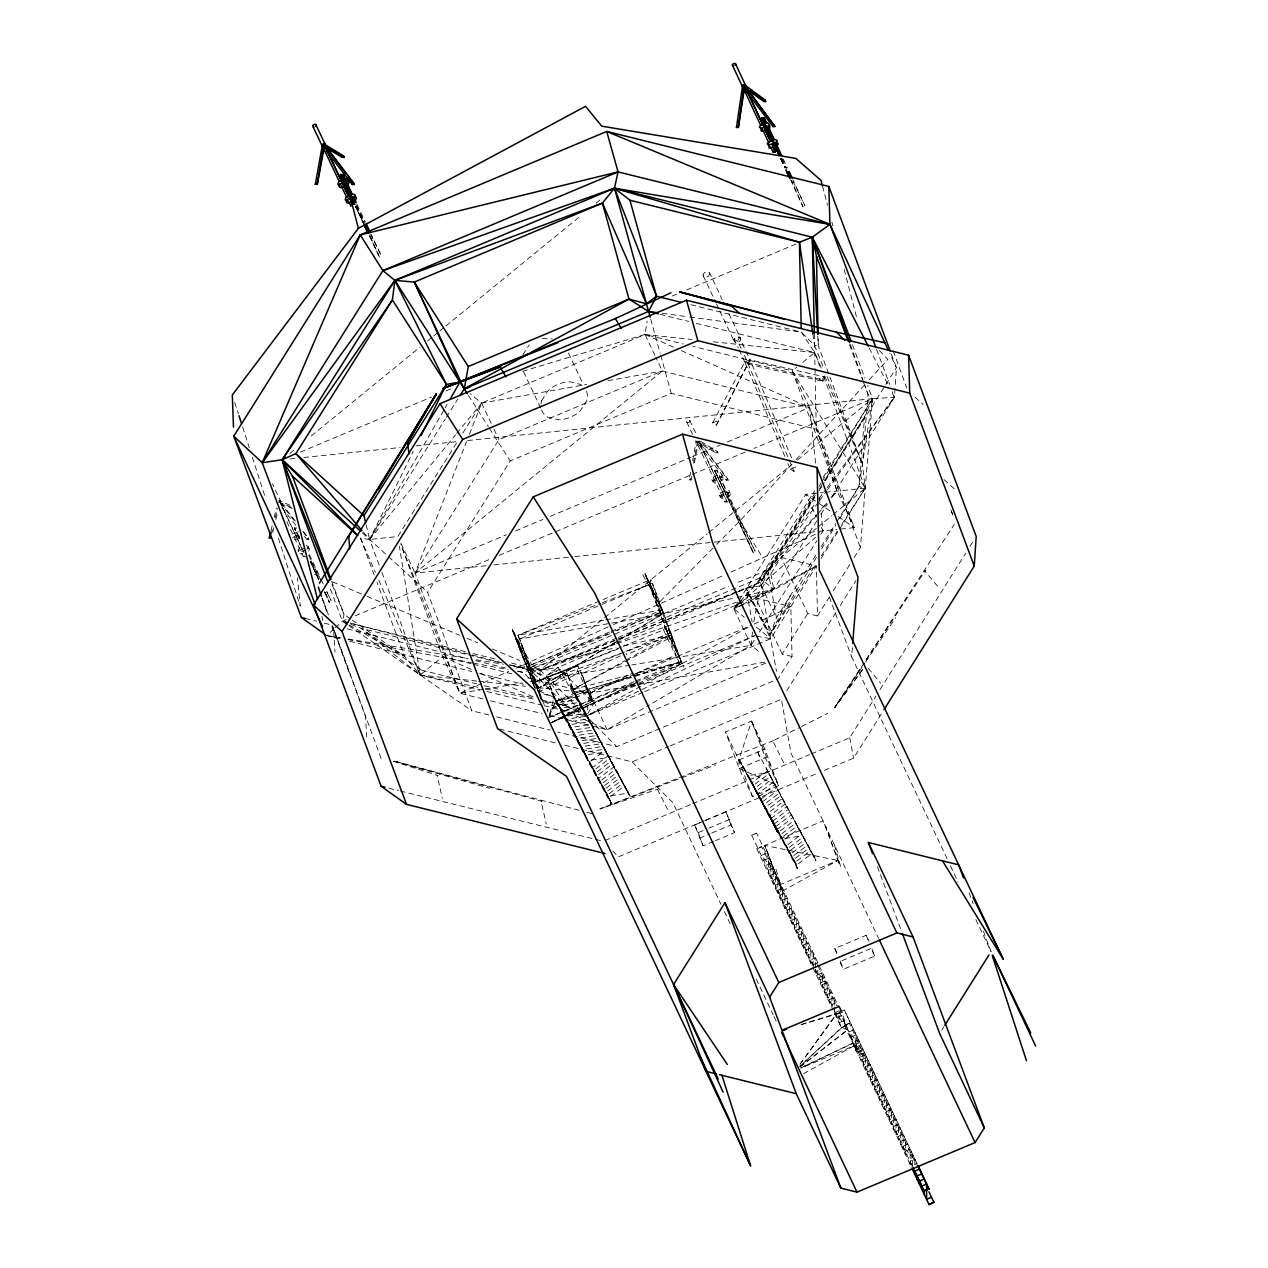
<?xml version="1.0" encoding="UTF-8"?>
<svg xmlns="http://www.w3.org/2000/svg" width="1268" height="1268" viewBox="0 0 1268 1268"><rect width="100%" height="100%" fill="white"/><g stroke="black" fill="none" stroke-linecap="round" stroke-linejoin="round"><path stroke-width="0.75" stroke-dasharray="5 3.75" d="M813.121 966.153L813.137 952.807L808.191 954.867M815.467 969.227L815.467 973.031L820.396 970.971M815.467 967.31L815.482 957.768L810.553 959.844M817.828 970.369L817.812 978.008L822.758 975.932M834.265 1007.077L834.265 1012.799L839.194 1010.739M834.281 1005.175L834.281 997.536L829.351 999.612M836.626 1012.054L836.611 1017.776L841.556 1015.7M838.972 1015.113L838.972 1022.753L843.902 1020.677M912.5 1165.657L912.516 1154.213L907.571 1156.273M914.862 1164.896L914.862 1159.174L909.933 1161.25M709.715 273.143L708.828 275.869A3.487 2.52 -25.3 0 1 703.74 276.535A3.487 2.52 -25.3 0 1 705.087 272.366A3.487 2.52 -25.3 0 1 709.715 273.159L722.237 299.565M858.452 1055.135L863.381 1053.058L856.803 1050.697C852.08 1033.594 859.894 1061.95 855.726 1041.63M831.491 497.5L894.447 397.28L896.413 367.672L890.897 352.884M839.717 518.596L858.911 486.579L864.57 416.887L872.527 398.659L867.677 385.662M821.109 558.443L865.251 488.18L862.383 464.104L868.041 394.411L864.76 385.171M947.101 858.721L851.636 656.761L852.413 647.06M854.141 557.603L860.417 547.602L872.527 398.659L868.041 394.411L863.223 381.509M534.811 687.129L538.615 688.064L540.279 670.17L707.164 533.796M752.463 632.098L751.131 645.301L651.166 703.883M544.178 704.612L518.026 635.284L650.785 579.539L650.278 584.136L661.595 614.489L619.481 639.69M654.906 355.373L645.032 334.483L647.108 321.073M836.832 521.719L858.911 486.579L872.527 398.659L894.447 397.28L892.387 391.764M691.852 476.182L691.123 480.001L689.19 480.001L690.917 470.317M692.661 460.649L696.148 441.296L698.494 441.296L718.021 453.025L717.498 451.598L699.476 440.582M693.453 463.185L697.4 442.025L698.494 441.296L728.149 480.16L726.199 480.144L696.148 441.296L716.071 453.009L718.021 453.025M694.404 462.82L698.494 441.296L727.182 502.001L724.852 502.001L696.148 441.296M816.75 515.173L781.167 557.334L807.716 613.49L817.511 615.915L816.338 566.035L758.359 598.591L753.24 624.553L790.836 606.627L792.009 656.507L777.823 679.093L616.85 746.662L557.698 732.016M271.035 530.436L272.382 524.825M274.173 517.344L276.392 508.008M278.865 502.873L279.404 500.622L291.735 506.075M271.098 534.557L272.921 527.108M275.204 517.788L277.486 508.468M272.62 532.433L274.015 526.886M275.853 519.5L277.248 513.952M634.19 681.661L548.711 717.545L554.1 697.305L549.694 684.514L547.966 680.868L529.961 667.269L512.304 629.578L534.668 687.906M350.887 624.411L361.031 628.262L421.578 670.17L420.184 675.02L479.383 689.665M741.13 348.478L737.833 341.472L739.244 337.066L734.029 339.206L738.166 347.955M738.99 349.714L744.776 361.966L748.58 364.233L823.059 381.303L824.485 376.897L750.006 359.811L744.776 361.966L712.568 422.878L716.372 425.145L750.006 359.811L739.244 337.066M790.233 469.112L794.022 471.379L795.448 466.957L790.233 469.112L787.904 463.644M752.495 796.637L738.832 760.039L751.607 721.08L725.581 732.001L739.244 768.614L752.495 796.637L778.504 785.716L764.858 749.119L751.607 721.08L765.254 757.693L778.504 785.716L739.244 768.614L738.832 760.039L725.581 732.001M482.839 698.922L459.904 693.247L415.08 573.088L466.608 441.47M469.477 434.163L481.65 403.081L645.032 334.483L691.837 339.491M549.472 715.738L555.543 701.172L555.273 699.461L556.715 703.344L547.966 680.868L566.812 672.959L671.485 635.03L672.103 636.679L572.946 689.396L575.561 695.435L566.812 672.959L529.961 667.269L512.304 629.578L523.018 657.886L512.304 629.578L531.593 664.67M548.711 717.545L555.59 701.283L574.42 693.374L630.767 676.763L574.388 693.279L569.744 684.514L629.911 795.765L570.204 684.34L571.583 689.095M522.907 354.723L529.2 344.88M541.642 400.72L547.602 391.241A24.33 17.562 -25.3 0 1 570.045 381.827L580.49 384.41A24.33 17.562 -25.3 0 1 583.106 386.328M379.195 565.1L369.622 539.455L413.241 451.376M790.566 595.358L769.961 634.888L776.46 671.406M716.372 425.145L750.006 359.811L791.597 457.859M307.553 549.076L308.203 546.651L306.143 545.351M374.25 575.07L360.477 538.139L369.622 539.455L444.212 409.485M445.179 407.773L447.144 404.349M738.8 591.348L746.139 588.431L761.212 585.658L768.487 572.946L760.594 582.186L735.186 593.028M280.323 502.667L280.688 501.256L272.446 483.821M292.433 537.775L297.504 534.43M544.289 705.737L586.291 716.151L754.555 635.712L593.884 703.169L586.291 716.151L566.527 719.21L568.349 723.79M816.465 557.365L769.961 634.888L746.139 588.431L769.961 634.888L816.006 564.006M821.521 548.933L835.66 525.332M815.023 492.951L760.594 582.186L738.562 590.983M819.128 486.215L821.188 482.839M822.203 481.158L872.527 398.659L465.197 440.788M623.444 646.173L663.544 629.895L665.161 627.295L645.681 575.498M363.266 532.053L369.622 539.455L445.306 418.995M446.352 417.315L457.922 398.913M456.496 443.118L397.803 536.538L369.622 539.455L366.135 524.809M462.772 433.101L481.65 403.081L586.545 384.473M401.084 543.496L415.08 573.088L498.926 439.631L662.324 371.048L809.539 407.504L854.363 527.646L838.687 529.279M488.988 714.994L471.807 710.746L427.665 592.378L510.259 460.902L671.232 393.334L816.275 429.25L860.417 547.602M738.008 602.11L733.839 608.735L751.131 645.301L760.071 652.592M739.054 600.446L805.719 494.33L823.36 492.507M618.308 637.424L759.849 578.002L814.611 490.843M823.043 477.434L872.527 398.659L754.127 448.365M815.213 495.36L760.594 582.186L814.215 497.04M824.707 480.35L864.57 416.887L824.66 480.334M814.88 497.452L769.945 568.999L735.773 583.343M819.065 490.795L824.295 482.49M825.341 480.826L896.413 367.672L889.771 353.344M742.24 604.582L755.665 597.925L781.167 557.334L816.323 528.407M816.798 520.879L773.781 589.351L622.477 652.861M820.998 514.19L827.291 504.173M754.254 640.324L751.131 645.301L631.892 664.923M759.453 632.035L816.75 540.85M820.919 534.208L822.995 530.896L821.078 513.271M815.815 555.194L776.46 617.817L769.961 634.888L759.849 578.002L814.167 505.076M821.062 546.825L835.786 523.399M644.715 691.631L770.659 638.755L816.338 566.035L781.167 557.334L743.048 598.734M792.009 656.507L782.213 654.082L807.716 613.49M817.511 615.915L829.018 597.593M833.203 590.936L849.956 564.276M786.651 690.87L835.977 612.349M840.177 605.676L855.916 580.617M811.377 753.874L849.719 737.786L875.855 696.195M880.04 689.538L965.756 553.102M969.925 546.445L973.063 541.452M824.39 770.373L853.554 758.137L882.94 711.38M941.712 1030.202L943.757 1026.921M819.413 488.687L823.614 482.014M821.363 555.764L837.419 531.038M841.698 524.445L865.251 488.18L822.884 374.599M862.319 670.027L834.645 707.687L861.606 666.413M865.917 659.804L954.313 524.381M862.731 669.361L834.645 707.687L925.418 570.378L924.958 571.123L939.794 588.923M834.645 707.687L864.57 663.592M865.679 661.959L895.588 617.849M818.351 502.223L769.945 568.999L773.781 589.351L743.888 599.701M819.508 500.638L826.435 491.096M827.576 489.496L894.447 397.28L891.737 392.002M800.045 1064.185L836.278 1014.194L841.445 1028.047L847.706 1029.568L856.708 1052.044L852.873 1043.421L800.726 1067.973M800.187 1064.042L836.389 1014.527L841.334 1012.45M818.89 498.736L825.959 489.226M827.148 487.641L894.447 397.28M369.622 539.455L455.497 434.892M456.749 433.387L481.65 403.081L470.032 393.603M860.798 1060.111L865.743 1058.035L856.867 1049.587L860.813 1044.848L855.884 1046.908L856.803 1050.697L855.377 1046.877L858.468 1039.871L853.523 1041.947M818.019 513.667L826.91 503.142M831.998 497.119L837.086 491.096L809.539 407.504L792.262 370.938L692.835 346.322M739.006 602.855L733.839 608.735L744.284 617.247M740.29 601.381L816.433 514.618M821.601 508.737L826.752 502.857M831.919 496.977L837.086 491.096L792.262 370.938L796.748 367.276M716.705 544.352L740.116 520.72L794.687 461.14M796.019 459.698L863.888 385.599M869.198 379.782L887.838 359.43L878.534 349.635M741.732 600.176L733.839 608.735L758.359 598.591L790.836 606.627M606.801 752.907L608.624 757.471L588.859 760.435L590.682 765.016L553.181 696.814L611.065 803.674L609.686 798.903L551.802 692.059L554.1 697.305L539.344 692.407L538.726 690.759L547.966 680.868M286.853 521.671L303.417 556.715L305.081 554.94M304.51 536.285L306.888 539.296L308.267 537.806L302.386 530.23M660.216 601.365L715.326 545.747M689.19 480.001L690.6 478.575L691.123 480.001M726.199 480.144L727.61 478.733L697.844 439.584M716.071 453.009L717.498 451.598M724.852 502.001L726.548 500.289L698.684 441.375M846.247 1025.654L841.318 1027.714L799.807 1066.42L841.445 1028.047L846.374 1025.97L836.389 1014.527L751.686 835.232L756.616 833.171L818.367 963.807M333.864 629.055L326.732 635.601L342.011 639.389M335.291 627.739L342.423 621.193L347.892 618.895M738.293 604.836L733.839 608.735L740.56 605.407M739.783 603.552L815.562 537.378M817.86 527.155L831.618 515.838M833.155 514.586L865.251 488.18L792.262 370.938M289.849 453.469L294.445 449.712M311.294 435.954L419.993 347.115M427.649 340.854L432.245 337.098M433.783 335.846L438.379 332.105M439.901 330.853L444.497 327.096M446.035 325.844L580.76 215.734M596.071 203.213L602.205 198.22M486.024 565.75L415.08 573.088L662.324 371.048L655.73 357.116M471.3 663.782L442.611 656.681L420.184 675.02L361.031 628.262L501.954 663.164M802.723 362.394L814.69 352.615L801.281 332.073L690.791 304.716M708.701 532.544L791.375 464.976M797.509 459.967L872.527 398.659M800.124 1066.832L847.706 1029.568L842.523 1014.178M800.14 1066.848L847.832 1029.901M551.358 692.233L611.525 803.484L592.172 767.758L608.275 755.649L610.114 760.229M796.304 824.85L794.481 820.269L777.918 832.569L751.575 782.911L767.679 770.801L769.517 775.382M775.049 825.056L777.918 832.569L754.555 788.411L770.659 776.301L772.481 780.882M773.559 822.298L777.918 832.569L757.519 793.911L773.639 781.801L775.461 786.382M772.069 819.556L777.918 832.569L760.499 799.395L776.618 787.285L778.441 791.866M770.579 816.814L777.918 832.569L761.989 802.153L778.108 790.043L779.931 794.624M769.09 814.056L777.918 832.569L764.969 807.653L781.088 795.543L782.911 800.108M739.561 759.548L795.892 863.524L797.271 868.295L739.117 759.738L777.918 832.569L766.458 810.395L782.578 798.285L784.401 802.866M766.205 768.059L768.028 772.64L748.263 775.588L777.918 832.569L767.948 813.137L784.052 801.027L785.891 805.608M757.186 792.072L777.918 832.569L769.438 815.895L785.542 803.785L787.38 808.366M770.928 818.637L787.032 806.527L788.87 811.108M773.908 824.137L790.012 812.027L791.834 816.608M775.382 826.879L791.501 814.769L793.324 819.35M776.872 829.637L792.991 817.511L794.814 822.092M759.009 796.653L775.128 784.543L776.951 789.124M777.918 832.569L763.479 804.895L779.598 792.785L781.421 797.366M772.402 821.379L788.522 809.285L790.344 813.85M299.961 547.586L298.043 549.63L299.058 552.896A2.916 2.282 -25.3 0 1 299.692 550.486L305.651 547.665M549.694 684.514L566.812 672.959L568.539 676.605M517.709 671.057L523.462 672.468L538.615 688.064L617.801 640.689M527.742 670.677L538.615 688.064L663.846 613.538L728.577 586.371M549.757 715.501L607.118 729.702L649.47 704.881M616.058 771.229L572.946 689.396L624.807 660.786M626.535 659.82L671.485 635.03L667.856 627.343L677.128 652.608L665.066 627.422L679.854 664.416L682.105 663.465L650.785 579.539M834.328 844.821L840.684 866.583L823.027 820.903L764.731 845.391L782.372 891.055L837.799 860.481L825.912 827.005M803.595 1073.663L853.824 1045.957L800.98 1068.131M748.072 627.375L586.291 716.151L566.352 706.022L541.594 699.888M637.566 682.247L551.057 722.855L592.093 701.252L594.327 700.316L551.057 722.855L682.105 663.465L652.513 583.201L599.526 605.454M782.213 654.082L755.665 597.925L816.338 566.035M783.687 762.686L772.83 740.908L799.902 727.341M801.645 726.469L827.814 713.266M800.726 1067.941L852.762 1043.089L848.831 1032.009L853.76 1029.933M551.057 722.855L637.091 682.358M542.466 700.871L539.027 691.71L578.826 673.181M666.588 636.33L626.788 654.874L626.059 653.353M587.734 692.043L547.95 710.571L547.221 709.05L547.919 712.426M635.696 673.736L675.495 655.191M541.594 699.698L535.255 683.737L532.291 683.151L575.767 666.73L592.093 701.252L589.985 691.092L590.698 692.629L592.093 701.252L581.79 673.768L623.824 654.288M590.698 692.629L632.732 673.149M481.571 683.547L459.904 693.247L442.611 656.681L401.243 545.779M483.377 682.739L508.674 671.438M515.902 668.204L611.636 625.393M613.443 624.585L723.648 575.323M730.875 572.09L819.382 532.512M300.421 452.074L431.58 397.027M446.146 390.909L451.614 388.61M672.04 296.078L677.492 293.78M686.606 289.96L795.908 244.074M415.08 573.088L506.392 534.763M515.521 530.927L542.91 519.436M550.217 516.361L690.838 457.336M692.661 456.559L720.066 445.068M727.356 442.009L809.539 407.504L815.736 464.294M355.183 615.836L491.81 558.475M499.085 555.416L690.363 475.12M692.185 474.359L746.836 451.424M597.957 606.104L519.753 638.929L518.026 635.284L600.683 603.314M609.369 632.019L529.342 665.621L613.395 631.543M611.192 631.258L662.118 609.892L662.72 611.541L617.262 630.624M609.987 633.683L529.961 667.269L616.026 647.663M616.486 638.184L540.279 670.17L532.37 672.088L546.08 675.971L566.352 706.022L543.275 701.125M614.663 643.621L558.047 667.396L546.08 675.971L559.901 669.219L593.884 703.169M616.486 642.86L733.364 593.789M575.767 666.73L578.018 665.795L592.093 701.252L581.061 672.23L581.79 673.768M530.88 669.361L538.615 688.064L620.654 653.638M635.22 674.085L589.842 693.136L535.239 687.304M637.043 673.324L751.417 625.314M636.013 680.9L681.487 661.817L682.105 663.465L550.55 716.816M642.876 692.391L586.291 716.151L558.047 667.396L540.279 670.17L530.531 670.233L509.577 665.05M593.852 727.99L570.204 684.34M543.845 701.616L607.118 729.702L766.886 662.625M604.265 747.217L605.644 751.987L585.879 754.936L586.91 757.868L589.192 762.258L605.311 750.149L607.134 754.729M614.679 766.458L598.116 778.758L596.293 774.177M564.846 745.235L632.098 761.894L668.521 746.598M670.344 745.838L781.405 699.223L791.026 753.208L878.581 938.415M609.686 798.903L611.065 803.674M629.467 795.955L628.088 791.184M773.734 740.528L599.97 808.921L658.409 788.95M757.503 752.019L816.101 860.386M738.832 760.039L764.858 749.119M759.326 756.584L757.947 751.829M739.244 768.614L765.254 757.693M605.074 840.494L690.886 804.467M692.708 803.706L809.555 754.65M704.089 820.887L618.404 856.851L612.888 851.177M705.911 820.127L817.099 773.448M713.599 841.413L703.122 845.804L694.61 824.992L703.328 821.331M705.071 820.602L725.993 811.821L734.521 832.632L715.342 840.684M694.61 824.992L698.208 832.616L706.926 828.955M708.669 828.226L729.607 819.429M699.524 838.196L709.985 833.789M711.728 833.06L730.923 825.008L734.521 832.632M761.656 846.691L756.853 849.085L761.656 846.691L817.274 964.33M766.141 853.38L761.196 855.456L771.055 866.567L766.126 868.643M763.558 860.417L768.487 858.357L768.471 873.62L773.401 871.544M765.904 865.394L770.833 863.318L770.817 878.581L775.762 876.505M768.25 870.355L773.179 868.295L773.179 883.558L778.108 881.482M795.892 863.524L797.271 868.295M814.278 855.805L815.657 860.576M770.595 875.332L775.54 873.272L775.525 888.535L780.454 886.459M772.957 880.309L777.886 878.233L777.87 893.496L782.8 891.42M775.303 885.27L780.232 883.21L780.216 898.473L785.161 896.397M779.487 884.969L837.799 860.481L840.684 866.583M777.649 890.247L782.578 888.171L782.578 903.434L787.507 901.374M779.994 895.224L784.94 893.148L784.924 908.411L789.853 906.335M782.356 900.185L787.285 898.124L787.269 913.388L792.199 911.312M784.702 905.162L789.631 903.085L789.615 918.349L794.561 916.288M787.048 910.139L791.977 908.062L791.977 923.326L796.906 921.25M789.393 915.1L794.339 913.039L794.323 928.303L799.252 926.226M791.755 920.077L796.684 918L796.669 933.264L801.598 931.188M794.101 925.038L799.03 922.977L799.014 938.241L803.96 936.164M796.447 930.015L801.376 927.938L801.376 943.202L806.305 941.141M798.792 934.991L803.738 932.915L803.722 948.179L808.651 946.102M801.154 939.953L806.083 937.892L806.068 953.156L810.997 951.079M803.5 944.929L808.429 942.853L808.413 958.117L813.359 956.056M805.846 949.906L810.775 947.83L810.775 963.094L815.704 961.017M836.642 953.393L834.804 948.448L866.202 935.261L869.087 941.363M812.899 964.805L817.828 962.745M817.591 974.759L822.536 972.683L822.52 987.946L827.449 985.87M874.714 956.072L871.116 948.464L839.717 961.635L843.331 969.259L874.714 956.072L871.639 947.83M819.952 979.72L824.882 977.66L824.866 992.923L829.795 990.847M820.174 982.969L825.103 980.909L815.245 969.782M822.298 984.697L827.227 982.621L827.212 997.884L832.157 995.824M824.644 989.674L829.573 987.598L829.573 1002.861L834.502 1000.785M826.99 994.635L831.935 992.575L831.919 1007.838L841.445 1028.047M831.697 1004.573L836.626 1002.512M839.432 1012.118L844.361 1010.041L917.208 1164.151M849.291 1023.244L844.472 1025.638L849.291 1023.244L916.241 1164.943M851.177 1036.97L856.122 1034.91L855.298 1048.002L856.106 1050.173L861.035 1048.097L855.298 1048.002L856.74 1051.521L855.377 1046.877L863.381 1053.058M856.106 1050.173L853.744 1045.197L858.69 1043.12L848.831 1032.009M858.23 1051.885L863.159 1049.825L863.159 1065.088L868.089 1063.012M860.576 1056.862L865.521 1054.786L865.505 1070.049L870.434 1067.973M862.937 1061.823L867.867 1059.763L867.851 1075.026L872.78 1072.95M865.283 1066.8L870.213 1064.724L870.197 1079.987L875.142 1077.927M867.629 1071.777L872.558 1069.701L872.543 1084.964L877.488 1082.888M869.975 1076.738L874.92 1074.678L874.904 1089.941L879.834 1087.865M872.336 1081.715L877.266 1079.639L877.25 1094.902L882.179 1092.842M874.682 1086.692L879.612 1084.615L879.596 1099.879L884.541 1097.803M877.028 1091.653L881.957 1089.592L881.957 1104.856L886.887 1102.78M879.374 1096.63L884.319 1094.553L884.303 1109.817L889.233 1107.741M881.735 1101.591L886.665 1099.53L886.649 1114.794L891.578 1112.718M884.081 1106.568L889.011 1104.491L888.995 1119.755L893.94 1117.694M886.427 1111.545L891.356 1109.468L891.341 1124.732L896.286 1122.655M888.773 1116.506L893.718 1114.445L893.702 1129.709L898.632 1127.632M891.135 1121.483L896.064 1119.406L896.048 1134.67L900.977 1132.609M893.48 1126.459L898.41 1124.383L898.394 1139.647L903.339 1137.57M895.826 1131.421L900.755 1129.36L900.755 1144.624L905.685 1142.547M898.172 1136.397L903.117 1134.321L903.101 1149.585L908.031 1147.524M900.534 1141.359L905.463 1139.298L905.447 1154.562L910.376 1152.485M907.809 1144.259L902.879 1146.335L912.738 1157.462L907.793 1159.523M905.225 1151.312L910.155 1149.236L910.155 1164.5L915.084 1162.423M298.107 531.736L293.383 533.685A2.916 2.282 -25.5 0 0 291.466 535.73M299.755 536.015L293.574 538.25M299.137 538.71L293.257 539.914M306.317 549.916L300.151 552.151L298.091 550.867M712.568 422.878L717.799 420.722M784.829 456.369L744.776 361.966L819.255 379.037L824.485 376.897M615.218 630.798L662.72 611.541M578.018 665.795L532.291 683.151L621.621 646.902M736.724 591.712L540.279 670.17L511.162 665.462M532.291 683.151L621.209 647.631M736.962 592.077L540.279 670.17L509.546 662.562M602.522 602.601L650.278 584.136L663.846 613.538L735.202 597.846M599.97 808.921L715.627 764.921M614.996 644.318L540.279 670.17L616.85 746.662M616.866 643.668L736.423 602.284M841.318 1027.714L846.374 1025.97L841.302 1015.24M557.318 704.929L555.59 701.283L681.487 661.817L665.066 627.422L668.204 633.746L658.932 608.481L667.142 625.821M801.534 1024.417L839.321 1012.704M522.606 371.318L645.032 334.483L683.278 343.961M801.107 1024.75L836.278 1014.194M681.487 661.817L632.653 676.209L681.487 661.817L635.775 673.435M572.946 689.396L633.873 673.91M623.682 645.919L671.485 635.03M737.136 597.418L773.781 589.351L759.849 578.002M555.59 701.283L576.148 697.02L574.388 693.279M302.577 553.926L299.819 553.831M278.643 500.654L280.688 501.256M607.927 380.685L662.324 371.048M603.695 620.179L518.026 635.284L538.615 688.064M605.644 619.83L662.118 609.892L645.079 573.849L646.411 577.019M764.683 662.134L589.842 693.136L526.743 677.508M483.346 689.38L459.904 693.247L400.688 543.829M485.311 689.063L522.448 682.945M530.262 681.661L629.942 665.24M560.9 710.048L559.077 705.484L578.842 702.52L577.019 697.939M562.39 712.806L560.567 708.226L580.332 705.277L578.509 700.697M565.37 718.29L563.547 713.726L583.312 710.762L582.979 708.939L584.802 713.519L565.037 716.468L566.859 721.048M569.839 726.548L568.016 721.967L587.781 719.004L585.959 714.439M572.819 732.032L570.996 727.452L590.761 724.504L588.938 719.923M574.309 734.79L572.486 730.209L592.251 727.261L590.413 722.681M575.799 737.532L573.96 732.952L593.741 730.003L591.902 725.423M577.289 740.29L575.45 735.709L595.231 732.745L574.103 691.551M578.763 743.032L576.94 738.451L596.705 735.503L594.882 730.923M580.253 745.774L578.43 741.209L598.195 738.245L596.372 733.665M581.743 748.532L579.92 743.951L599.685 741.003L597.862 736.423M583.232 751.274L581.41 746.693L601.175 743.745L599.352 739.165M584.722 754.016L582.9 749.436L602.665 746.487L600.842 741.907M586.212 756.774L584.389 752.193L604.154 749.245L602.332 744.665M542.229 338.508L552.357 338.936M290.071 458.921L295.983 458.303M303.844 457.494L400.26 447.509M416.015 445.876L457.336 441.613M825.325 492.301L865.251 488.18L858.911 486.579M493.902 564.942L572.724 556.779M574.705 556.589L836.721 529.469M714.47 470.222L716.816 470.222L755.078 551.184L714.47 470.222L715.12 471.934L716.816 470.222L753.382 552.896L714.47 470.222L753.382 552.896M296.855 528.043L294.477 527.964L295.175 529.818M306.888 539.296L308.853 539.36L308.267 537.806M303.417 556.715L305.778 556.811M713.282 341.774L814.69 352.615L821.616 368.798M476.736 681.059L420.184 675.02L404.555 656.285L351.981 619.909M478.686 681.265L525.491 686.257M662.276 313.323L687.731 316.762M689.697 317.032L801.281 332.073L814.547 345.435L824.105 369.162M340.331 637.804L326.732 635.601L340.236 638.137M348.098 639.056L468.447 658.552M476.213 659.804L503.396 664.21M347.955 639.579L471.379 662.704M473.313 663.069L508.024 669.583M517.677 671.39L523.462 672.468L661.595 614.489L519.753 638.929L531.07 669.282M756.346 636.061L770.659 638.755L746.583 590.856L752.13 622.065M776.032 869.293L782.372 891.055L764.731 845.391L837.799 860.481M477.877 687.256L420.184 675.02L378.546 579.571M485.581 688.889L535.587 699.492M755.665 597.925L758.359 598.591M660.042 314.321L688.667 321.406M696.306 323.308L814.69 352.615L820.158 367.276M465.356 651.625L350.111 623.095L502.033 662.799M473.043 653.527L498.023 659.709M305.192 618.419L316.683 621.272M324.339 623.174L331.994 625.061M347.321 628.849L467.94 658.726M475.595 660.612L506.233 668.204M473.202 664.258L513.366 674.196M349.651 641.275L471.807 671.517M479.447 673.419L523.351 684.292M421.578 670.17L476.816 683.848M484.439 685.734L533.971 698.002M487.007 691.551L542.387 705.277M490.494 700.824L542.118 713.599M496.628 716.895L550.058 730.114M499.497 729.052L557.159 743.333M388.816 788.157L398.39 790.535M400.292 791.01L593.678 838.893M595.58 839.368L603.251 841.255M509.625 664.781L530.531 670.233L566.352 706.022M579.222 810.3L393.746 761.006L541.864 801.281L541.056 801.091L546.254 824.026M586.878 812.328L592.616 813.85M393.619 761.101L489.511 788.316M307.11 547.396L309.154 548.695A2.916 2.298 -25.3 0 1 308.52 551.12M393.508 761.339L437.951 775.556L437.143 775.35L442.342 798.285M744.776 361.966L752.225 365.057M280.529 503.57L292.274 508.468M314.496 574.245L319.932 576.544M332.644 581.885L365.295 595.595M367.118 596.372L459.666 635.252M466.925 638.295L477.814 642.876M492.333 648.978L519.547 660.406M538.726 690.759L554.1 697.305M295.333 521.148L279.404 500.622L280.117 502.493L291.054 507.152M645.032 334.483L673.958 347.321M681.185 350.539L809.539 407.504M442.611 656.681L471.537 669.52M480.572 673.53L534.811 697.606M347.464 624.03L342.423 621.193L329.268 585.927M349.144 624.981L404.555 656.285L377.008 582.456M819.255 379.037L823.059 381.303L822.124 377.864L823.233 380.796M734.029 339.206L737.833 341.472M830.033 510.988L805.719 494.33L816.418 516.964M838.148 516.551L854.363 527.646L837.086 491.096M350.396 618.8L344.024 614.394L330.932 581.647M347.289 624.553L342.423 621.193L344.024 614.394L331.63 581.204M348.906 625.679L471.807 710.746M756.14 626.915L770.659 638.755M915.052 397.233L923.152 404.508M943.994 479.605L954.772 489.305M362.331 532.814L387.041 555.336M388.483 556.652L427.665 592.378M632.098 761.894L672.943 802.787L720.953 904.338M711.808 479.811L713.789 480.968L719.939 478.686A2.916 2.108 -25.3 0 0 721.904 475.579A2.916 2.108 -25.3 0 0 718.465 474.739L712.505 477.529L711.808 479.811L714.867 483.251L721.016 480.968A2.916 2.108 -25.3 0 0 722.982 477.862L721.904 475.579M719.146 495.344L721.127 496.501L727.293 494.219A2.916 2.108 -25.3 0 0 729.243 491.112A2.916 2.108 -25.3 0 0 725.819 490.272L719.859 493.078L719.146 495.344L722.221 498.784L728.371 496.501A2.916 2.108 -25.3 0 0 730.32 493.395L729.243 491.112M868.247 668.284L880.61 683.119M281.94 507.707L296.189 525.76M280.117 502.493L294.493 520.926M302.878 531.688L308.853 539.36M468.415 395.426L488.291 426.524M489.337 428.156L510.259 460.902M740.116 520.72L762.94 558.237M642.828 574.784L662.118 609.892L645.079 573.849L649.454 583.47M739.117 759.738L797.715 868.105M569.744 684.514L629.911 795.765L627.628 791.375M584.389 752.193L586.91 757.868L551.802 692.059L553.64 696.623M560.567 708.226L586.91 757.868L582.9 749.436M559.077 705.484L586.91 757.868L581.41 746.693M563.547 713.726L586.91 757.868L579.92 743.951M568.016 721.967L586.91 757.868L578.43 741.209M570.996 727.452L586.91 757.868L576.94 738.451M572.486 730.209L586.91 757.868L575.45 735.709M573.96 732.952L586.91 757.868M869.166 348.018L888.123 384.965M655.794 602.157L658.219 606.96M299.708 538.329L294.477 527.964L299.359 538.662M311.04 560.773L321.501 581.489M326.732 591.855L331.091 600.493L326.906 591.649M356.482 206.224L364.439 222.074M370.605 234.39L381.208 255.518L371.223 234.406M657.506 789.33L668.363 811.108M665.066 627.422L668.933 635.268M781.627 158.183L786.794 168.707M792.817 180.975L804.879 205.527L793.229 180.452M728.91 313.671L740.607 338.334A3.566 2.568 -25.3 0 1 736.407 342.455A3.566 2.568 -25.3 0 1 734.917 338.255A3.566 2.568 -25.3 0 1 740.607 338.334M761.212 585.658L776.46 617.817L768.059 570.521M744.443 355.468L794.022 471.379M703.249 275.806L715.723 302.244M716.563 304.003L719.051 309.297M719.875 311.056L734.014 341.044M821.347 527.409L822.995 530.896M950.477 865.885L958.085 881.957M975.837 919.506L991.037 951.666L983.382 931.156M689.887 420.659A1.696 1.236 -25.3 0 1 687.906 422.64A1.696 1.236 -25.3 0 1 687.161 420.643A1.696 1.236 -25.3 0 1 689.887 420.659L696.592 434.829M686.749 421.975L692.613 434.369M568.429 353.011L583.264 384.41M834.804 948.448L838.402 956.056M664.448 625.774L683.832 667.126M916.986 1163.628L844.361 1010.041M663.544 629.895L679.854 664.416M819.207 965.598L838.972 1007.474M817.606 965.122L836.848 1005.762M839.305 1011.785L912.833 1167.337M844.361 1025.305L912.5 1169.476M756.727 848.767L831.285 1006.57M523.573 371.841L541.721 410.23M724.329 911.47L731.065 925.719M756.33 979.181L773.179 1014.812M774.019 1016.603L776.539 1021.945M481.65 403.081L493.157 427.459M493.981 429.186L498.926 439.631M607.118 729.702L589.842 693.136L586.291 716.151L584.469 711.681M357.085 204.481L365.39 222.074M355.563 206.224L363.884 223.834M369.717 236.149L378.863 255.518M379.512 257.23L369.178 233.867M355.69 206.557L364.09 224.357M369.115 235.024L379.18 256.374M576.148 697.02L566.812 672.959M526.331 659.582L512.304 629.578L517.407 640.72L512.304 629.578L513.651 632.748M538.314 690.188L539.027 691.71M308.203 546.651L309.154 548.695M309.376 554.544L320.233 577.526M321.058 579.286L323.562 584.596M324.529 591.57L329.411 602.268L324.656 591.395M299.533 538.694L294.477 527.964L299.47 538.583M310.502 561.962L318.934 579.856M324.846 592.394L329.062 601.333M279.404 500.622L304.241 553.197M280.941 504.236L302.466 549.789M325.258 593.424L329.411 602.268M658.377 602.332L645.079 573.849L668.204 633.746M783.259 158.975L787.412 167.931M780.692 158.817L785.098 167.978M803.151 207.159L791.438 180.357M780.692 158.579L784.797 167.424M790.55 179.818L802.866 206.367M780.834 158.928L784.955 167.867M526.172 664.21L534.985 683.198M535.096 683.072L539.344 692.407M522.416 656.238L526.077 664.337M356.451 205.115L364.407 223.073M855.44 1045.91L856.867 1049.587M308.758 555.194L319.092 578.731M782.071 158.912L785.986 167.836M360.477 538.139L375.407 572.359M824.691 375.994L862.383 464.104L818.304 345.958L817.765 336.068M751.607 721.08L778.504 785.716M827.053 376.469L862.383 464.104M814.167 857.818L812.344 853.237L796.225 865.362L794.402 860.782M812.677 855.076L810.854 850.495L794.735 862.605L792.912 858.024M811.187 852.318L809.364 847.753L793.245 859.862L791.422 855.282M809.697 849.576L807.875 844.995L791.755 857.105L789.932 852.524M808.207 846.834L806.385 842.253L790.281 854.363L788.442 849.782M806.733 844.076L804.895 839.511L788.791 851.62L786.952 847.04M805.243 841.334L803.405 836.753L787.301 848.863L785.463 844.282M803.754 838.592L801.931 834.011L785.811 846.121L783.989 841.54M800.441 831.269L802.264 835.834L782.499 838.798L784.321 843.379M800.774 833.092L798.951 828.511L782.831 840.621L781.009 836.04M799.284 830.35L797.461 825.769L781.342 837.879L779.519 833.298M797.794 827.592L795.971 823.011L779.852 835.121L778.029 830.556M773.971 783.624L772.149 779.043L756.045 791.169L754.206 786.588M771.007 778.124L769.169 773.559L753.065 785.669L751.227 781.088M776.539 827.798L778.362 832.379M767.615 811.314L769.438 815.895M766.126 808.572L767.948 813.137M764.636 805.814L766.458 810.395M763.146 803.072L764.969 807.653M761.656 800.33L763.479 804.895M760.166 797.572L761.989 802.153M758.676 794.83L760.499 799.395M755.696 789.33L757.519 793.911M752.716 783.83L754.555 788.411M749.753 778.33L751.575 782.911M626.138 788.633L627.977 793.197L608.212 796.161L610.035 800.742M626.487 790.455L624.664 785.875L608.545 797.984L606.722 793.403M624.997 787.713L623.174 783.133L607.055 795.242L605.232 790.661M623.507 784.955L621.685 780.391L605.565 792.5L603.742 787.919M622.017 782.213L620.195 777.633L604.075 789.742L602.252 785.161M620.528 779.471L618.705 774.891L602.585 787L600.763 782.419M619.038 776.713L617.215 772.133L601.095 784.242L599.273 779.677M617.548 773.971L615.725 769.391L599.606 781.5L597.783 776.919M614.568 768.471L612.745 763.891L596.626 776L594.803 771.419M613.078 765.729L611.255 761.149L595.152 773.258L593.313 768.677M611.604 762.971L609.765 758.407L593.662 770.516L591.823 765.935M587.449 717.181L589.271 721.761L569.506 724.71L571.329 729.29M581.489 706.181L583.312 710.762M579.999 703.439L581.822 708.019L562.057 710.968L563.88 715.548M575.529 695.197L577.352 699.778L557.587 702.726L559.426 707.306M574.039 692.455L575.878 697.035L556.097 699.984L557.936 704.564M590.349 763.178L592.172 767.758M585.879 754.936L587.702 759.516M764.731 845.391L782.372 891.055M538.995 691.995L542.435 701.061M541.008 699.365L525.602 658.06L535.714 684.72M534.779 687.684L516.694 639.199L526.791 665.859M525.602 658.06L540.913 698.763M516.694 639.199L535.476 689.158M876.6 349.461L889.645 384.41M852.461 344.833L864.919 378.244M849.465 344.627L862.525 379.671M969.037 892.688L973.127 903.672M829.335 596.99L851.636 656.761M877.408 866.599L901.611 931.489M727.61 478.733L728.149 480.16M726.548 500.289L727.182 502.001M866.202 935.261L868.659 941.87M840.256 961.017L843.331 969.259M756.616 833.171L751.686 835.232M725.993 811.821L730.923 825.008M698.208 832.616L703.122 845.804M381.922 572.423L420.184 675.02L399.372 546.286M331.836 626.027L334.023 632.256L332.137 626.836M659.091 603.853L677.128 652.608M381.097 758.47L332.485 625.806L365.659 717.054L366.595 736.977M328.444 614.948L322.31 598.242M893.29 350.967L906.779 388.151M332.343 626.075L349.714 674.322M850.337 344.468L864.094 383.316M322.072 597.941L327.73 614.203M322.167 598.227L327.334 613.062M850.717 1035.988L853.744 1045.197M234.738 402.511L238.384 413.828M242.632 427.031L249.305 447.762M252.332 457.177L265.06 496.771M278.405 538.25L300.247 606.104L297.457 577.907M650.69 319.092L660.168 353.36M660.691 355.262L671.232 393.334M822.552 186.142L827.465 205.083M831.887 222.122L832.87 225.91M844.187 269.466L856.962 318.696M321.898 616.486L322.864 620.306M849.719 737.786L853.554 758.137M812.836 333.753L814.547 345.435L818.304 345.958L818.098 336.178M819.366 497.595L820.016 503.475M333.769 631.591L334.974 652.18M814.294 333.627L814.975 366.373M815.007 368.338L816.275 429.25M720.224 497.642L720.937 495.36L726.897 492.555A2.916 2.108 -25.3 0 1 730.32 493.395M712.885 482.094L713.583 479.811L719.542 477.006A2.916 2.108 -25.3 0 1 722.982 477.862M586.561 391.4A24.33 17.562 -25.3 0 1 586.64 400.894L580.681 410.388A24.33 17.562 -25.3 0 1 558.269 419.771L547.792 417.204A24.33 17.562 -25.3 0 1 540.929 405.617M541.008 404.001A24.33 17.562 -25.3 0 1 541.69 400.704M699.112 440.82A1.696 1.236 -25.3 0 1 697.115 442.136A1.696 1.236 -25.3 0 1 695.958 440.804M348.193 622.62L342.423 621.193L348.129 622.667M363.694 223.786L355.373 206.177L363.773 223.802M318.569 579.286L310.343 561.534L318.601 579.27M952.648 514.586L950.62 509.007L952.648 514.586"/><path stroke-width="1.5" d="M914.846 1174.437L914.846 1170.633M917.192 1179.414L917.192 1175.595M919.554 1184.391L919.554 1180.571M921.899 1189.352L921.899 1185.548M924.245 1194.329L924.245 1190.509M769.375 124.74L767.473 122.663L761.323 124.961L759.326 126.848L761.228 128.924M883.986 709.7L974.236 566.067L976.201 536.459L908.601 355.214L686.511 300.231L440.028 403.7L313.545 605.026L381.145 786.271L406.521 804.387L605.042 853.538M852.714 643.193L858.008 577.273L817.067 467.48L682.533 434.179L533.242 496.85L456.623 618.8L497.579 728.577L566.542 776.428L750.593 1165.799L721.952 1075.312M888.107 349.762L829.954 224.373L618.055 171.909L360.239 234.913L382.904 270.623L394.871 280.387L392.398 299.977L295.888 453.611L282.193 459.729L262.238 462.693L233.756 436.24L360.239 234.913L606.722 131.444L828.812 186.444L890.215 351.03M744.395 88.776L738.356 127.402L736.439 127.45L742.493 86.256L744.221 84.607L765.27 100.14L765.745 101.472L763.827 101.519L742.493 86.256L760.657 125.358M738.356 127.402L744.221 84.607L774.891 126.515L772.973 126.562L745.584 90.345M324.148 148.055L317.254 184.335L315.304 184.335L322.262 145.614L323.958 143.918L343.612 155.932L344.151 157.359L342.202 157.343L322.262 145.614L339.142 181.324M315.066 604.329L262.238 462.693L394.871 280.387L414.319 282.067L468.304 366.531L464.215 388.88L460.015 395.568M317.254 184.335L323.958 143.918L325.828 146.359M875.919 347.622L829.954 224.373L606.722 131.444L618.055 171.909L614.457 188.203L602.411 203.102L414.319 282.067L459.904 382.128L446.399 384.426L363.948 515.664L365.691 522.987M269.26 537.901L270.639 536.427L271.225 537.981L269.26 537.901L270.591 532.291M360.239 234.913L262.238 462.693L382.904 270.623L618.055 171.909M421.103 435.51L446.399 384.426L394.871 280.387L614.457 188.203L829.954 224.373L828.812 186.444M414.319 282.067L464.215 388.88L648.582 311.484L656.507 296.221L629.942 200.249L614.457 188.203L382.904 270.623M450.092 399.23L458.921 383.839M319.409 583.169L436.303 393.999L407.488 442.976L409.073 453.976M407.488 442.976L436.303 393.999L348.304 537.172L348.763 536.443L349.699 548.981M378.118 489.717L436.303 393.999M317.539 599.273L282.193 459.729L394.871 280.387L602.411 203.102L646.458 303.813L656.507 296.221L681.265 302.355M406.521 804.387L342.027 631.48L462.693 439.41L697.844 340.696L909.727 393.159L974.236 566.067M963.569 878.027L958.64 864.839L868.406 842.491L913.055 936.941L984.301 1127.918L975.076 1142.579L856.994 1192.142L840.89 1188.164L769.628 997.108L724.979 902.658L673.562 984.523L705.943 1071.349L716.61 1073.996M769.628 997.108L778.806 982.51L896.888 932.931L913.055 936.941M944.787 1025.289L988.992 954.931M354.66 197.729L355.357 195.446A2.916 2.108 -25.3 0 0 351.933 194.59L345.974 197.396L345.276 199.678A2.932 2.108 -25.3 0 0 347.258 200.835M735.186 65.239L735.614 64.62A1.696 1.125 -24.9 0 0 734.505 63.4L732.936 64.066A1.696 1.125 -25.1 0 0 732.888 65.762L733.617 65.904M776.444 142.65L777.221 140.51L775.287 139.496L769.153 141.794L767.156 143.68L769.042 145.757M744.998 86.367L745.426 85.733A1.712 1.125 -24.7 0 0 744.316 84.528L742.747 85.178A1.712 1.125 -25.1 0 0 742.715 86.874M327.889 582.218L282.193 459.729L392.398 299.977L446.399 384.426M822.552 186.142L821.078 180.468L795.876 158.405L601.761 126.166L585.547 106.322L358.368 228.335L232.313 394.982L233.486 427.142M315.304 184.335L316.715 182.909M342.202 157.343L343.612 155.932M342.899 179.787L341.235 176.268L342.931 174.556L352.092 193.909M326.494 151.082L352.314 184.478L353.74 183.067L326.986 147.896M763.827 101.519L765.27 100.14M772.973 126.562L774.415 125.183M770.579 146.692L773.052 152.017L774.78 150.385L772.307 145.043M736.439 127.45L737.881 126.087M330.203 579.825L282.193 459.729L285.268 457.225M629.942 200.249L799.426 242.22L812.297 237.195L829.954 224.373M776.349 145.947L778.346 144.045L776.444 141.968L769.042 145.075L768.963 147.976L771.626 147.912M528.391 353.899L464.215 388.88L469.873 387.168M531.863 352.013L628.976 299.074L646.458 303.813L614.457 188.203L812.297 237.195L868.263 346.259M621.288 328.38L615.313 318.617L670.962 292.781M765.381 130.43L769.771 128.29L769.85 125.389L761.228 128.242L761.149 131.143L763.811 131.079M468.304 366.531L628.976 299.074L648.582 311.484L658.124 313.846M558.094 342.629L443.118 388.42L499.988 367.038L500.892 366.658L443.118 388.42L616.216 318.236M782.578 1030.091L839.067 1006.38L841.936 1012.466M919.554 1169.128L914.624 1171.188L919.332 1181.126L924.261 1179.066M921.915 1174.089L916.859 1175.832L924.023 1191.08L928.953 1189.004L917.842 1165.419M923.896 1190.747L928.842 1188.671M931.536 1197.23L926.591 1199.29L926.607 1184.027L921.678 1186.103L916.859 1175.832M929.064 1204.6L933.882 1202.207L929.064 1204.6L912.247 1169.017M786.414 1029.093L782.641 1030.266L786.303 1029.188M764.113 117.797L766.458 123.17L764.113 117.797L761.814 117.861L762.385 119.446M773.052 152.017L775.366 151.97L774.78 150.385M352.314 184.478L354.263 184.494L353.74 183.067M646.87 305.35L648.582 311.484L658.361 312.8M884.842 342.725L835.77 332.01M731.858 306.285L739.434 313.354M322.579 626.693L233.756 436.24L301.372 617.484L305.192 618.419M381.145 786.271L384.981 787.206M719.4 1074.678L796.256 1093.713L840.89 1188.164M732.65 306.476L679.553 291.894L836.563 332.216L844.694 340.442M679.553 291.894L784.21 319.251M812.836 333.753L799.426 242.22L614.457 188.203L656.507 296.221M327.493 147.357L344.151 157.359M301.372 617.484L325.147 634.476M746.107 87.143L744.221 84.607L770.659 141.493M750.64 90.456L765.745 101.472M363.948 515.664L295.888 453.611L361.998 530.563M330.948 579.349L292.433 476.086L282.193 459.729L360.873 531.482M456.623 618.8L534.145 689.602L718.195 1078.957M292.433 476.086L357.592 535.508M313.545 605.026L342.027 631.48M282.193 459.729L357.687 535.35M328.158 150.29L345.958 173.605M348.335 176.712L354.263 184.494M748.263 90.836L774.891 126.515M727.309 1064.454L673.562 984.523L723.125 1092.16M394.871 280.387L467.353 393.777M533.242 496.85L594.755 593.155L778.806 982.51M440.028 403.7L462.693 439.41M942.489 860.829L1003.289 959.29L819.239 569.918L817.067 467.48M499.988 367.038L505.964 376.786M354.723 202.706L340.601 174.54L342.931 174.556L351.68 194.321M366.198 225.593L369.733 232.63M779.899 154.68L761.814 117.861L772.561 141.081M788.522 172.21L791.105 177.472M973.063 897.459L1003.289 959.29M1030.757 1032.929L992.765 955.2L1035.687 1046.116M896.888 932.931L712.838 543.576L682.533 434.179M984.301 1127.918L939.651 1033.468L902.293 933.343M879.421 940.206L975.076 1142.579M917.984 1165.799L928.953 1189.004M928.921 1191.793L934.009 1202.524M912.833 1167.337L924.023 1191.08M781.468 1032.374L783.64 1036.939M784.448 1038.666L856.994 1192.142M353.756 197.443L356.245 202.721M366.23 223.834L369.559 230.871M352.044 199.139L354.549 204.417L340.601 174.54L341.235 176.268M364.724 225.593L368.053 232.63M345.387 185.065L350.38 195.621M354.026 203.007L340.601 174.54L350.523 195.652M364.09 224.357L368.275 233.249M316.001 124.977L325.226 144.473M352.662 204.623L323.958 143.918L324.608 145.63M325.448 147.421L341.488 181.34M343.168 184.906L348.24 195.621M350.776 200.978L352.456 204.544M340.838 184.906L346.75 197.396M348.431 200.978L350.967 206.319M312.863 126.293L322.088 145.788M352.187 199.171L354.675 204.449M768.281 126.752L774.098 139.29M775.762 142.856L781.595 155.393M789.076 171.513L792.405 178.661M779.281 155.457L761.814 117.861L772.481 140.875M785.938 169.769L790.091 178.725M774.13 144.409L779.059 155.029M786.445 170.958L788.902 176.268M774.209 144.647L778.346 153.571M786.62 171.434L789.092 176.791M735.63 63.986L745.441 85.115M746.44 89.743L762.971 125.294M764.62 128.861L770.405 141.303M772.878 146.628L775.366 151.97M762.306 128.908L768.915 143.125M732.492 65.318L742.303 86.43M701.03 1058.162L750.593 1165.799M353.265 197.919L354.866 201.517M768.028 126.737L773.48 139.242M776.602 146.391L779.725 153.539M814.294 333.627L812.297 237.195L851.066 341.124M817.654 334.086L812.297 237.195L816.449 256.104L848.086 340.933M868.406 842.491L872.558 853.618M724.979 902.658L796.256 1093.713M318.3 587.116L321.438 596.134M812.297 237.195L849.671 342.629M992.258 955.438L1026.478 1060.777M238.986 415.714L241.411 423.258M686.511 300.231L697.844 340.696M648.582 311.484L650.151 317.19M602.411 203.102L628.976 299.074M352.108 204.306L358.368 228.335M908.601 355.214L909.727 393.159M816.449 256.104L818.066 334.229M799.426 242.22L801.202 328.174M348.018 181.055L348.018 179.913A2.916 2.108 -25.3 0 0 344.579 179.057L338.635 181.863L337.922 184.145A2.932 2.108 -25.3 0 0 338.651 184.985M324.085 146.296A1.696 1.236 -25.3 0 1 322.024 145.582A1.696 1.236 -25.3 0 1 323.784 143.823A1.696 1.236 -25.3 0 1 325.226 145.138M314.02 126.974A1.696 1.236 -25.3 0 1 312.958 125.405A1.696 1.236 -25.3 0 1 315.367 124.391A1.696 1.236 -25.3 0 1 315.589 126.309M339.713 184.145L339 186.428A2.932 2.108 -25.3 0 0 342.439 187.284L348.383 184.462L349.096 182.196A2.916 2.108 -25.3 0 0 345.673 181.34L339.713 184.145M347.052 199.678L346.354 201.961A2.932 2.108 -25.3 0 0 349.778 202.817L355.737 200.011L356.435 197.729A2.916 2.108 -25.3 0 0 353.011 196.873L347.052 199.678M367.863 232.583L364.534 225.546L367.91 232.599"/></g></svg>
